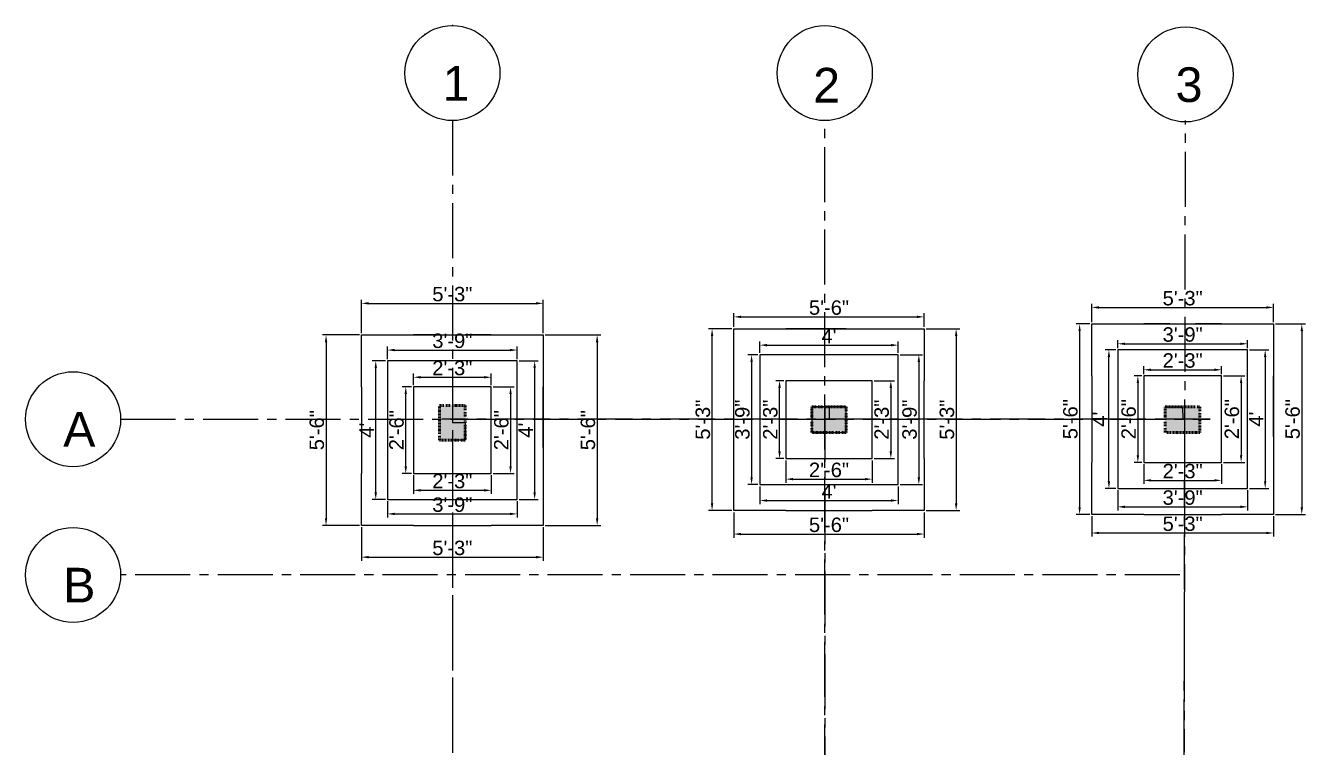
# Model space of a CAD drawing. Header units: inches. Extents: x 140261 to 278399, y 61833 to 125561.
# Drawn here: x 142126.8 to 142570.2, y 62831 to 63081.1 of the extents above; entities that cross this region are included whole.
import ezdxf

# ---------------------------------------------------------------- set-up
doc = ezdxf.new("R2010")
doc.units = ezdxf.units.IN
for name, pattern in [('Aec_Rating_Smoke', [9, 4.5, 2, -2.5]), ('CENTER2', [28.575, 19.05, -3.175, 3.175, -3.175]), ('DASHDOT', [1, 0.5, -0.25, 0, -0.25])]:
    doc.linetypes.add(name, pattern=pattern)
doc.layers.add('centre line', color=30, linetype='Continuous')
doc.layers.add('section annotaion', color=210, linetype='Aec_Rating_Smoke')
doc.layers.add('column', color=1, linetype='Aec_Rating_Smoke', lineweight=50)
doc.styles.get("Standard").update_dxf_attribs({"font": 'arial.ttf'})
doc.dimstyles.new('ISO-25', dxfattribs={"dimtxt": 5, "dimasz": 2.5, "dimexe": 1.25, "dimexo": 0.625, "dimtad": 1, "dimdec": 1, "dimlunit": 4, "dimtxsty": 'Standard', "dimcen": 2.5, "dimadec": 0, "dimazin": 0, "dimtfac": 1, "dimtdec": 1, "dimtmove": 0, "dimatfit": 3, "dimfxl": 1, "dimarcsym": 0})

# ---------------------------------------------------------------- blocks, each defined once
blk = doc.blocks.new('*U60')
at = {"color": 0, "linetype": 'CENTER2', "transparency": 16777216}
blk.add_line((133, 0), (-133, 0), dxfattribs=at)
blk = doc.blocks.new('*U61')
at = {"color": 0, "linetype": 'CENTER2', "transparency": 16777216}
blk.add_line((0, 139.81), (0, -345.87), dxfattribs=at)
blk = doc.blocks.new('*U58')
at = {"color": 0, "linetype": 'CENTER2', "transparency": 16777216}
blk.add_line((0, 159.31), (0, -334.47), dxfattribs=at)
blk = doc.blocks.new('*U59')
at = {"color": 0, "linetype": 'CENTER2', "transparency": 16777216}
blk.add_line((-0.34, -186.82), (0.4, 219.82), dxfattribs=at)
blk = doc.blocks.new('*D112')
at = {"color": 0, "lineweight": -2, "transparency": 16777216}
for p, q in [((142243.16, 62974.57), (142243.16, 62986.14)), ((142306.16, 62974.57), (142306.16, 62986.14)), ((142245.66, 62984.89), (142303.66, 62984.89))]:
    blk.add_line(p, q, dxfattribs=at)
at = {"color": 0, "transparency": 16777216}
for points in [[(142245.66, 62985.31), (142245.66, 62984.47), (142243.16, 62984.89)], [(142303.66, 62985.31), (142303.66, 62984.47), (142306.16, 62984.89)]]:
    blk.add_solid(points, dxfattribs=at)
at = {"layer": 'Defpoints', "color": 0, "transparency": 16777216}
for p in [(142306.16, 62984.89), (142243.16, 62973.94), (142306.16, 62973.94)]:
    blk.add_point(p, dxfattribs=at)
at = {"color": 0, "transparency": 16777216, "insert": (142274.66, 62988.07), "char_height": 5, "attachment_point": 5}
blk.add_mtext('5\'-3"', dxfattribs=at)
blk = doc.blocks.new('*D113')
at = {"color": 0, "lineweight": -2, "transparency": 16777216}
for p, q in [((142252.16, 62965.57), (142252.16, 62969.96)), ((142254.66, 62968.71), (142294.66, 62968.71)), ((142297.16, 62965.57), (142297.16, 62969.96))]:
    blk.add_line(p, q, dxfattribs=at)
at = {"color": 0, "transparency": 16777216}
for points in [[(142254.66, 62969.12), (142254.66, 62968.29), (142252.16, 62968.71)], [(142294.66, 62969.12), (142294.66, 62968.29), (142297.16, 62968.71)]]:
    blk.add_solid(points, dxfattribs=at)
at = {"layer": 'Defpoints', "color": 0, "transparency": 16777216}
for p in [(142297.16, 62968.71), (142252.16, 62964.94), (142297.16, 62964.94)]:
    blk.add_point(p, dxfattribs=at)
at = {"color": 0, "transparency": 16777216, "insert": (142274.66, 62971.89), "char_height": 5, "attachment_point": 5}
blk.add_mtext('3\'-9"', dxfattribs=at)
blk = doc.blocks.new('*D114')
at = {"color": 0, "lineweight": -2, "transparency": 16777216}
for p, q in [((142242.53, 62973.94), (142229.65, 62973.94)), ((142230.9, 62971.44), (142230.9, 62910.44)), ((142242.53, 62907.94), (142229.65, 62907.94))]:
    blk.add_line(p, q, dxfattribs=at)
at = {"color": 0, "transparency": 16777216}
for points in [[(142230.49, 62971.44), (142231.32, 62971.44), (142230.9, 62973.94)], [(142230.49, 62910.44), (142231.32, 62910.44), (142230.9, 62907.94)]]:
    blk.add_solid(points, dxfattribs=at)
at = {"layer": 'Defpoints', "color": 0, "transparency": 16777216}
for p in [(142243.16, 62973.94), (142230.9, 62907.94), (142243.16, 62907.94)]:
    blk.add_point(p, dxfattribs=at)
at = {"color": 0, "transparency": 16777216, "insert": (142227.72, 62940.94), "char_height": 5, "attachment_point": 5, "rotation": 90}
blk.add_mtext('5\'-6"', dxfattribs=at)
blk = doc.blocks.new('*D108')
at = {"color": 0, "lineweight": -2, "transparency": 16777216}
for p, q in [((142251.53, 62964.94), (142246.87, 62964.94)), ((142248.12, 62919.44), (142248.12, 62962.44)), ((142251.53, 62916.94), (142246.87, 62916.94))]:
    blk.add_line(p, q, dxfattribs=at)
at = {"color": 0, "transparency": 16777216}
for points in [[(142247.7, 62962.44), (142248.54, 62962.44), (142248.12, 62964.94)], [(142247.7, 62919.44), (142248.54, 62919.44), (142248.12, 62916.94)]]:
    blk.add_solid(points, dxfattribs=at)
at = {"layer": 'Defpoints', "color": 0, "transparency": 16777216}
for p in [(142248.12, 62964.94), (142252.16, 62964.94), (142252.16, 62916.94)]:
    blk.add_point(p, dxfattribs=at)
at = {"color": 0, "transparency": 16777216, "insert": (142244.99, 62940.94), "char_height": 5, "attachment_point": 5, "rotation": 90}
blk.add_mtext("4'", dxfattribs=at)
blk = doc.blocks.new('*D109')
at = {"color": 0, "lineweight": -2, "transparency": 16777216}
for p, q in [((142243.16, 62907.32), (142243.16, 62895.69)), ((142306.16, 62907.32), (142306.16, 62895.69)), ((142245.66, 62896.94), (142303.66, 62896.94))]:
    blk.add_line(p, q, dxfattribs=at)
at = {"color": 0, "transparency": 16777216}
for points in [[(142245.66, 62897.36), (142245.66, 62896.53), (142243.16, 62896.94)], [(142303.66, 62897.36), (142303.66, 62896.53), (142306.16, 62896.94)]]:
    blk.add_solid(points, dxfattribs=at)
at = {"layer": 'Defpoints', "color": 0, "transparency": 16777216}
for p in [(142243.16, 62907.94), (142306.16, 62907.94), (142306.16, 62896.94)]:
    blk.add_point(p, dxfattribs=at)
at = {"color": 0, "transparency": 16777216, "insert": (142274.66, 62900.12), "char_height": 5, "attachment_point": 5}
blk.add_mtext('5\'-3"', dxfattribs=at)
blk = doc.blocks.new('*D110')
at = {"color": 0, "lineweight": -2, "transparency": 16777216}
for p, q in [((142252.16, 62916.32), (142252.16, 62910.68)), ((142297.16, 62916.32), (142297.16, 62910.68)), ((142254.66, 62911.93), (142294.66, 62911.93))]:
    blk.add_line(p, q, dxfattribs=at)
at = {"color": 0, "transparency": 16777216}
for points in [[(142254.66, 62912.35), (142254.66, 62911.52), (142252.16, 62911.93)], [(142294.66, 62912.35), (142294.66, 62911.52), (142297.16, 62911.93)]]:
    blk.add_solid(points, dxfattribs=at)
at = {"layer": 'Defpoints', "color": 0, "transparency": 16777216}
for p in [(142252.16, 62916.94), (142297.16, 62916.94), (142297.16, 62911.93)]:
    blk.add_point(p, dxfattribs=at)
at = {"color": 0, "transparency": 16777216, "insert": (142274.66, 62915.11), "char_height": 5, "attachment_point": 5}
blk.add_mtext('3\'-9"', dxfattribs=at)
blk = doc.blocks.new('*D111')
at = {"color": 0, "lineweight": -2, "transparency": 16777216}
for p, q in [((142288.78, 62955.94), (142296.08, 62955.94)), ((142294.83, 62953.44), (142294.83, 62928.44)), ((142288.78, 62925.94), (142296.08, 62925.94))]:
    blk.add_line(p, q, dxfattribs=at)
at = {"color": 0, "transparency": 16777216}
for points in [[(142294.41, 62953.44), (142295.24, 62953.44), (142294.83, 62955.94)], [(142294.41, 62928.44), (142295.24, 62928.44), (142294.83, 62925.94)]]:
    blk.add_solid(points, dxfattribs=at)
at = {"layer": 'Defpoints', "color": 0, "transparency": 16777216}
for p in [(142288.16, 62955.94), (142288.16, 62925.94), (142294.83, 62925.94)]:
    blk.add_point(p, dxfattribs=at)
at = {"color": 0, "transparency": 16777216, "insert": (142291.65, 62940.94), "char_height": 5, "attachment_point": 5, "rotation": 90}
blk.add_mtext('2\'-6"', dxfattribs=at)
blk = doc.blocks.new('*D115')
at = {"color": 0, "lineweight": -2, "transparency": 16777216}
for p, q in [((142261.16, 62925.32), (142261.16, 62918.86)), ((142288.16, 62925.32), (142288.16, 62918.86)), ((142263.66, 62920.11), (142285.66, 62920.11))]:
    blk.add_line(p, q, dxfattribs=at)
at = {"color": 0, "transparency": 16777216}
for points in [[(142263.66, 62920.53), (142263.66, 62919.69), (142261.16, 62920.11)], [(142285.66, 62920.53), (142285.66, 62919.69), (142288.16, 62920.11)]]:
    blk.add_solid(points, dxfattribs=at)
at = {"layer": 'Defpoints', "color": 0, "transparency": 16777216}
for p in [(142261.16, 62925.94), (142288.16, 62925.94), (142288.16, 62920.11)]:
    blk.add_point(p, dxfattribs=at)
at = {"color": 0, "transparency": 16777216, "insert": (142274.66, 62923.29), "char_height": 5, "attachment_point": 5}
blk.add_mtext('2\'-3"', dxfattribs=at)
blk = doc.blocks.new('*D116')
at = {"color": 0, "lineweight": -2, "transparency": 16777216}
for p, q in [((142260.53, 62955.94), (142257.27, 62955.94)), ((142258.52, 62928.44), (142258.52, 62953.44)), ((142260.53, 62925.94), (142257.27, 62925.94))]:
    blk.add_line(p, q, dxfattribs=at)
at = {"color": 0, "transparency": 16777216}
for points in [[(142258.1, 62953.44), (142258.93, 62953.44), (142258.52, 62955.94)], [(142258.1, 62928.44), (142258.93, 62928.44), (142258.52, 62925.94)]]:
    blk.add_solid(points, dxfattribs=at)
at = {"layer": 'Defpoints', "color": 0, "transparency": 16777216}
for p in [(142258.52, 62955.94), (142261.16, 62955.94), (142261.16, 62925.94)]:
    blk.add_point(p, dxfattribs=at)
at = {"color": 0, "transparency": 16777216, "insert": (142255.34, 62940.94), "char_height": 5, "attachment_point": 5, "rotation": 90}
blk.add_mtext('2\'-6"', dxfattribs=at)
blk = doc.blocks.new('*D117')
at = {"color": 0, "lineweight": -2, "transparency": 16777216}
for p, q in [((142261.16, 62956.57), (142261.16, 62960.53)), ((142263.66, 62959.28), (142285.66, 62959.28)), ((142288.16, 62956.57), (142288.16, 62960.53))]:
    blk.add_line(p, q, dxfattribs=at)
at = {"color": 0, "transparency": 16777216}
for points in [[(142263.66, 62959.7), (142263.66, 62958.87), (142261.16, 62959.28)], [(142285.66, 62959.7), (142285.66, 62958.87), (142288.16, 62959.28)]]:
    blk.add_solid(points, dxfattribs=at)
at = {"layer": 'Defpoints', "color": 0, "transparency": 16777216}
for p in [(142288.16, 62959.28), (142261.16, 62955.94), (142288.16, 62955.94)]:
    blk.add_point(p, dxfattribs=at)
at = {"color": 0, "transparency": 16777216, "insert": (142274.66, 62962.46), "char_height": 5, "attachment_point": 5}
blk.add_mtext('2\'-3"', dxfattribs=at)
blk = doc.blocks.new('*D118')
at = {"color": 0, "lineweight": -2, "transparency": 16777216}
for p, q in [((142297.78, 62964.94), (142304.43, 62964.94)), ((142303.18, 62962.44), (142303.18, 62919.44)), ((142297.78, 62916.94), (142304.43, 62916.94))]:
    blk.add_line(p, q, dxfattribs=at)
at = {"color": 0, "transparency": 16777216}
for points in [[(142302.76, 62962.44), (142303.6, 62962.44), (142303.18, 62964.94)], [(142302.76, 62919.44), (142303.6, 62919.44), (142303.18, 62916.94)]]:
    blk.add_solid(points, dxfattribs=at)
at = {"layer": 'Defpoints', "color": 0, "transparency": 16777216}
for p in [(142297.16, 62964.94), (142297.16, 62916.94), (142303.18, 62916.94)]:
    blk.add_point(p, dxfattribs=at)
at = {"color": 0, "transparency": 16777216, "insert": (142300.05, 62940.94), "char_height": 5, "attachment_point": 5, "rotation": 90}
blk.add_mtext("4'", dxfattribs=at)
blk = doc.blocks.new('*D119')
at = {"color": 0, "lineweight": -2, "transparency": 16777216}
for p, q in [((142306.78, 62973.94), (142326.08, 62973.94)), ((142324.83, 62971.44), (142324.83, 62910.44)), ((142306.78, 62907.94), (142326.08, 62907.94))]:
    blk.add_line(p, q, dxfattribs=at)
at = {"color": 0, "transparency": 16777216}
for points in [[(142324.41, 62971.44), (142325.24, 62971.44), (142324.83, 62973.94)], [(142324.41, 62910.44), (142325.24, 62910.44), (142324.83, 62907.94)]]:
    blk.add_solid(points, dxfattribs=at)
at = {"layer": 'Defpoints', "color": 0, "transparency": 16777216}
for p in [(142306.16, 62973.94), (142306.16, 62907.94), (142324.83, 62907.94)]:
    blk.add_point(p, dxfattribs=at)
at = {"color": 0, "transparency": 16777216, "insert": (142321.65, 62940.94), "char_height": 5, "attachment_point": 5, "rotation": 90}
blk.add_mtext('5\'-6"', dxfattribs=at)
blk = doc.blocks.new('*D120')
at = {"color": 0, "lineweight": -2, "transparency": 16777216}
for p, q in [((142372.16, 62976.71), (142372.16, 62981.46)), ((142438.16, 62976.71), (142438.16, 62981.46)), ((142374.66, 62980.21), (142435.66, 62980.21))]:
    blk.add_line(p, q, dxfattribs=at)
at = {"color": 0, "transparency": 16777216}
for points in [[(142374.66, 62980.63), (142374.66, 62979.79), (142372.16, 62980.21)], [(142435.66, 62980.63), (142435.66, 62979.79), (142438.16, 62980.21)]]:
    blk.add_solid(points, dxfattribs=at)
at = {"layer": 'Defpoints', "color": 0, "transparency": 16777216}
for p in [(142438.16, 62980.21), (142372.16, 62976.09), (142438.16, 62976.09)]:
    blk.add_point(p, dxfattribs=at)
at = {"color": 0, "transparency": 16777216, "insert": (142405.16, 62983.39), "char_height": 5, "attachment_point": 5}
blk.add_mtext('5\'-6"', dxfattribs=at)
blk = doc.blocks.new('*D121')
at = {"color": 0, "lineweight": -2, "transparency": 16777216}
for p, q in [((142381.16, 62967.71), (142381.16, 62971.66)), ((142383.66, 62970.41), (142426.66, 62970.41)), ((142429.16, 62967.71), (142429.16, 62971.66))]:
    blk.add_line(p, q, dxfattribs=at)
at = {"color": 0, "transparency": 16777216}
for points in [[(142383.66, 62970.82), (142383.66, 62969.99), (142381.16, 62970.41)], [(142426.66, 62970.82), (142426.66, 62969.99), (142429.16, 62970.41)]]:
    blk.add_solid(points, dxfattribs=at)
at = {"layer": 'Defpoints', "color": 0, "transparency": 16777216}
for p in [(142429.16, 62970.41), (142381.16, 62967.09), (142429.16, 62967.09)]:
    blk.add_point(p, dxfattribs=at)
at = {"color": 0, "transparency": 16777216, "insert": (142405.16, 62973.53), "char_height": 5, "attachment_point": 5}
blk.add_mtext("4'", dxfattribs=at)
blk = doc.blocks.new('*D122')
at = {"color": 0, "lineweight": -2, "transparency": 16777216}
for p, q in [((142371.53, 62976.09), (142363.4, 62976.09)), ((142364.65, 62915.59), (142364.65, 62973.59)), ((142371.53, 62913.09), (142363.4, 62913.09))]:
    blk.add_line(p, q, dxfattribs=at)
at = {"color": 0, "transparency": 16777216}
for points in [[(142364.23, 62973.59), (142365.07, 62973.59), (142364.65, 62976.09)], [(142364.23, 62915.59), (142365.07, 62915.59), (142364.65, 62913.09)]]:
    blk.add_solid(points, dxfattribs=at)
at = {"layer": 'Defpoints', "color": 0, "transparency": 16777216}
for p in [(142364.65, 62976.09), (142372.16, 62976.09), (142372.16, 62913.09)]:
    blk.add_point(p, dxfattribs=at)
at = {"color": 0, "transparency": 16777216, "insert": (142361.47, 62944.59), "char_height": 5, "attachment_point": 5, "rotation": 90}
blk.add_mtext('5\'-3"', dxfattribs=at)
blk = doc.blocks.new('*D123')
at = {"color": 0, "lineweight": -2, "transparency": 16777216}
for p, q in [((142380.53, 62967.09), (142377.09, 62967.09)), ((142378.34, 62964.59), (142378.34, 62924.59)), ((142380.53, 62922.09), (142377.09, 62922.09))]:
    blk.add_line(p, q, dxfattribs=at)
at = {"color": 0, "transparency": 16777216}
for points in [[(142377.92, 62964.59), (142378.75, 62964.59), (142378.34, 62967.09)], [(142377.92, 62924.59), (142378.75, 62924.59), (142378.34, 62922.09)]]:
    blk.add_solid(points, dxfattribs=at)
at = {"layer": 'Defpoints', "color": 0, "transparency": 16777216}
for p in [(142381.16, 62967.09), (142378.34, 62922.09), (142381.16, 62922.09)]:
    blk.add_point(p, dxfattribs=at)
at = {"color": 0, "transparency": 16777216, "insert": (142375.16, 62944.59), "char_height": 5, "attachment_point": 5, "rotation": 90}
blk.add_mtext('3\'-9"', dxfattribs=at)
blk = doc.blocks.new('*D124')
at = {"color": 0, "lineweight": -2, "transparency": 16777216}
for p, q in [((142372.16, 62912.46), (142372.16, 62903.7)), ((142438.16, 62912.46), (142438.16, 62903.7)), ((142374.66, 62904.95), (142435.66, 62904.95))]:
    blk.add_line(p, q, dxfattribs=at)
at = {"color": 0, "transparency": 16777216}
for points in [[(142374.66, 62905.37), (142374.66, 62904.53), (142372.16, 62904.95)], [(142435.66, 62905.37), (142435.66, 62904.53), (142438.16, 62904.95)]]:
    blk.add_solid(points, dxfattribs=at)
at = {"layer": 'Defpoints', "color": 0, "transparency": 16777216}
for p in [(142372.16, 62913.09), (142438.16, 62913.09), (142438.16, 62904.95)]:
    blk.add_point(p, dxfattribs=at)
at = {"color": 0, "transparency": 16777216, "insert": (142405.16, 62908.13), "char_height": 5, "attachment_point": 5}
blk.add_mtext('5\'-6"', dxfattribs=at)
blk = doc.blocks.new('*D135')
at = {"color": 0, "lineweight": -2, "transparency": 16777216}
for p, q in [((142381.16, 62921.46), (142381.16, 62915.32)), ((142429.16, 62921.46), (142429.16, 62915.32)), ((142383.66, 62916.57), (142426.66, 62916.57))]:
    blk.add_line(p, q, dxfattribs=at)
at = {"color": 0, "transparency": 16777216}
for points in [[(142383.66, 62916.99), (142383.66, 62916.16), (142381.16, 62916.57)], [(142426.66, 62916.99), (142426.66, 62916.16), (142429.16, 62916.57)]]:
    blk.add_solid(points, dxfattribs=at)
at = {"layer": 'Defpoints', "color": 0, "transparency": 16777216}
for p in [(142381.16, 62922.09), (142429.16, 62922.09), (142429.16, 62916.57)]:
    blk.add_point(p, dxfattribs=at)
at = {"color": 0, "transparency": 16777216, "insert": (142405.16, 62919.7), "char_height": 5, "attachment_point": 5}
blk.add_mtext("4'", dxfattribs=at)
blk = doc.blocks.new('*D136')
at = {"color": 0, "lineweight": -2, "transparency": 16777216}
for p, q in [((142390.16, 62930.46), (142390.16, 62922.73)), ((142420.16, 62930.46), (142420.16, 62922.73)), ((142392.66, 62923.98), (142417.66, 62923.98))]:
    blk.add_line(p, q, dxfattribs=at)
at = {"color": 0, "transparency": 16777216}
for points in [[(142392.66, 62924.4), (142392.66, 62923.57), (142390.16, 62923.98)], [(142417.66, 62924.4), (142417.66, 62923.57), (142420.16, 62923.98)]]:
    blk.add_solid(points, dxfattribs=at)
at = {"layer": 'Defpoints', "color": 0, "transparency": 16777216}
for p in [(142390.16, 62931.09), (142420.16, 62931.09), (142420.16, 62923.98)]:
    blk.add_point(p, dxfattribs=at)
at = {"color": 0, "transparency": 16777216, "insert": (142405.16, 62927.16), "char_height": 5, "attachment_point": 5}
blk.add_mtext('2\'-6"', dxfattribs=at)
blk = doc.blocks.new('*D137')
at = {"color": 0, "lineweight": -2, "transparency": 16777216}
for p, q in [((142420.78, 62958.09), (142427.84, 62958.09)), ((142426.59, 62955.59), (142426.59, 62933.59)), ((142420.78, 62931.09), (142427.84, 62931.09))]:
    blk.add_line(p, q, dxfattribs=at)
at = {"color": 0, "transparency": 16777216}
for points in [[(142426.17, 62955.59), (142427, 62955.59), (142426.59, 62958.09)], [(142426.17, 62933.59), (142427, 62933.59), (142426.59, 62931.09)]]:
    blk.add_solid(points, dxfattribs=at)
at = {"layer": 'Defpoints', "color": 0, "transparency": 16777216}
for p in [(142420.16, 62958.09), (142420.16, 62931.09), (142426.59, 62931.09)]:
    blk.add_point(p, dxfattribs=at)
at = {"color": 0, "transparency": 16777216, "insert": (142423.41, 62944.59), "char_height": 5, "attachment_point": 5, "rotation": 90}
blk.add_mtext('2\'-3"', dxfattribs=at)
blk = doc.blocks.new('*D138')
at = {"color": 0, "lineweight": -2, "transparency": 16777216}
for p, q in [((142389.53, 62958.09), (142386.78, 62958.09)), ((142388.03, 62933.59), (142388.03, 62955.59)), ((142389.53, 62931.09), (142386.78, 62931.09))]:
    blk.add_line(p, q, dxfattribs=at)
at = {"color": 0, "transparency": 16777216}
for points in [[(142387.61, 62955.59), (142388.45, 62955.59), (142388.03, 62958.09)], [(142387.61, 62933.59), (142388.45, 62933.59), (142388.03, 62931.09)]]:
    blk.add_solid(points, dxfattribs=at)
at = {"layer": 'Defpoints', "color": 0, "transparency": 16777216}
for p in [(142388.03, 62958.09), (142390.16, 62958.09), (142390.16, 62931.09)]:
    blk.add_point(p, dxfattribs=at)
at = {"color": 0, "transparency": 16777216, "insert": (142384.85, 62944.59), "char_height": 5, "attachment_point": 5, "rotation": 90}
blk.add_mtext('2\'-3"', dxfattribs=at)
blk = doc.blocks.new('*D139')
at = {"color": 0, "lineweight": -2, "transparency": 16777216}
for p, q in [((142429.78, 62967.09), (142437.53, 62967.09)), ((142436.28, 62964.59), (142436.28, 62924.59)), ((142429.78, 62922.09), (142437.53, 62922.09))]:
    blk.add_line(p, q, dxfattribs=at)
at = {"color": 0, "transparency": 16777216}
for points in [[(142435.87, 62964.59), (142436.7, 62964.59), (142436.28, 62967.09)], [(142435.87, 62924.59), (142436.7, 62924.59), (142436.28, 62922.09)]]:
    blk.add_solid(points, dxfattribs=at)
at = {"layer": 'Defpoints', "color": 0, "transparency": 16777216}
for p in [(142429.16, 62967.09), (142429.16, 62922.09), (142436.28, 62922.09)]:
    blk.add_point(p, dxfattribs=at)
at = {"color": 0, "transparency": 16777216, "insert": (142433.1, 62944.59), "char_height": 5, "attachment_point": 5, "rotation": 90}
blk.add_mtext('3\'-9"', dxfattribs=at)
blk = doc.blocks.new('*D130')
at = {"color": 0, "lineweight": -2, "transparency": 16777216}
for p, q in [((142438.78, 62976.09), (142450.46, 62976.09)), ((142449.21, 62973.59), (142449.21, 62915.59)), ((142438.78, 62913.09), (142450.46, 62913.09))]:
    blk.add_line(p, q, dxfattribs=at)
at = {"color": 0, "transparency": 16777216}
for points in [[(142448.79, 62973.59), (142449.63, 62973.59), (142449.21, 62976.09)], [(142448.79, 62915.59), (142449.63, 62915.59), (142449.21, 62913.09)]]:
    blk.add_solid(points, dxfattribs=at)
at = {"layer": 'Defpoints', "color": 0, "transparency": 16777216}
for p in [(142438.16, 62976.09), (142438.16, 62913.09), (142449.21, 62913.09)]:
    blk.add_point(p, dxfattribs=at)
at = {"color": 0, "transparency": 16777216, "insert": (142446.03, 62944.59), "char_height": 5, "attachment_point": 5, "rotation": 90}
blk.add_mtext('5\'-3"', dxfattribs=at)
blk = doc.blocks.new('*D88')
at = {"color": 0, "lineweight": -2, "transparency": 16777216}
for p, q in [((142496.19, 62978.39), (142496.19, 62984.72)), ((142498.69, 62983.47), (142556.69, 62983.47)), ((142559.19, 62978.39), (142559.19, 62984.72))]:
    blk.add_line(p, q, dxfattribs=at)
at = {"color": 0, "transparency": 16777216}
for points in [[(142498.69, 62983.89), (142498.69, 62983.06), (142496.19, 62983.47)], [(142556.69, 62983.89), (142556.69, 62983.06), (142559.19, 62983.47)]]:
    blk.add_solid(points, dxfattribs=at)
at = {"layer": 'Defpoints', "color": 0, "transparency": 16777216}
for p in [(142559.19, 62983.47), (142496.19, 62977.76), (142559.19, 62977.76)]:
    blk.add_point(p, dxfattribs=at)
at = {"color": 0, "transparency": 16777216, "insert": (142527.69, 62986.65), "char_height": 5, "attachment_point": 5}
blk.add_mtext('5\'-3"', dxfattribs=at)
blk = doc.blocks.new('*D89')
at = {"color": 0, "lineweight": -2, "transparency": 16777216}
for p, q in [((142505.19, 62969.39), (142505.19, 62972.13)), ((142550.19, 62969.39), (142550.19, 62972.13)), ((142507.69, 62970.88), (142547.69, 62970.88))]:
    blk.add_line(p, q, dxfattribs=at)
at = {"color": 0, "transparency": 16777216}
for points in [[(142507.69, 62971.29), (142507.69, 62970.46), (142505.19, 62970.88)], [(142547.69, 62971.29), (142547.69, 62970.46), (142550.19, 62970.88)]]:
    blk.add_solid(points, dxfattribs=at)
at = {"layer": 'Defpoints', "color": 0, "transparency": 16777216}
for p in [(142505.19, 62968.76), (142550.19, 62970.88), (142550.19, 62968.76)]:
    blk.add_point(p, dxfattribs=at)
at = {"color": 0, "transparency": 16777216, "insert": (142527.69, 62974.06), "char_height": 5, "attachment_point": 5}
blk.add_mtext('3\'-9"', dxfattribs=at)
blk = doc.blocks.new('*D203')
at = {"color": 0, "lineweight": -2, "transparency": 16777216}
for p, q in [((142514.19, 62960.39), (142514.19, 62963.13)), ((142516.69, 62961.88), (142538.69, 62961.88)), ((142541.19, 62960.39), (142541.19, 62963.13))]:
    blk.add_line(p, q, dxfattribs=at)
at = {"color": 0, "transparency": 16777216}
for points in [[(142516.69, 62962.29), (142516.69, 62961.46), (142514.19, 62961.88)], [(142538.69, 62962.29), (142538.69, 62961.46), (142541.19, 62961.88)]]:
    blk.add_solid(points, dxfattribs=at)
at = {"layer": 'Defpoints', "color": 0, "transparency": 16777216}
for p in [(142514.19, 62959.76), (142541.19, 62961.88), (142541.19, 62959.76)]:
    blk.add_point(p, dxfattribs=at)
at = {"color": 0, "transparency": 16777216, "insert": (142527.69, 62965.06), "char_height": 5, "attachment_point": 5}
blk.add_mtext('2\'-3"', dxfattribs=at)
blk = doc.blocks.new('*D204')
at = {"color": 0, "lineweight": -2, "transparency": 16777216}
for p, q in [((142495.56, 62977.76), (142490.74, 62977.76)), ((142491.99, 62975.26), (142491.99, 62914.26)), ((142495.56, 62911.76), (142490.74, 62911.76))]:
    blk.add_line(p, q, dxfattribs=at)
at = {"color": 0, "transparency": 16777216}
for points in [[(142491.57, 62975.26), (142492.4, 62975.26), (142491.99, 62977.76)], [(142491.57, 62914.26), (142492.4, 62914.26), (142491.99, 62911.76)]]:
    blk.add_solid(points, dxfattribs=at)
at = {"layer": 'Defpoints', "color": 0, "transparency": 16777216}
for p in [(142496.19, 62977.76), (142491.99, 62911.76), (142496.19, 62911.76)]:
    blk.add_point(p, dxfattribs=at)
at = {"color": 0, "transparency": 16777216, "insert": (142488.81, 62944.76), "char_height": 5, "attachment_point": 5, "rotation": 90}
blk.add_mtext('5\'-6"', dxfattribs=at)
blk = doc.blocks.new('*D205')
at = {"color": 0, "lineweight": -2, "transparency": 16777216}
for p, q in [((142504.56, 62968.76), (142500.89, 62968.76)), ((142502.14, 62923.26), (142502.14, 62966.26)), ((142504.56, 62920.76), (142500.89, 62920.76))]:
    blk.add_line(p, q, dxfattribs=at)
at = {"color": 0, "transparency": 16777216}
for points in [[(142501.72, 62966.26), (142502.56, 62966.26), (142502.14, 62968.76)], [(142501.72, 62923.26), (142502.56, 62923.26), (142502.14, 62920.76)]]:
    blk.add_solid(points, dxfattribs=at)
at = {"layer": 'Defpoints', "color": 0, "transparency": 16777216}
for p in [(142502.14, 62968.76), (142505.19, 62968.76), (142505.19, 62920.76)]:
    blk.add_point(p, dxfattribs=at)
at = {"color": 0, "transparency": 16777216, "insert": (142499.01, 62944.76), "char_height": 5, "attachment_point": 5, "rotation": 90}
blk.add_mtext("4'", dxfattribs=at)
blk = doc.blocks.new('*D206')
at = {"color": 0, "lineweight": -2, "transparency": 16777216}
for p, q in [((142496.19, 62911.14), (142496.19, 62904.07)), ((142559.19, 62911.14), (142559.19, 62904.07)), ((142498.69, 62905.32), (142556.69, 62905.32))]:
    blk.add_line(p, q, dxfattribs=at)
at = {"color": 0, "transparency": 16777216}
for points in [[(142498.69, 62905.74), (142498.69, 62904.91), (142496.19, 62905.32)], [(142556.69, 62905.74), (142556.69, 62904.91), (142559.19, 62905.32)]]:
    blk.add_solid(points, dxfattribs=at)
at = {"layer": 'Defpoints', "color": 0, "transparency": 16777216}
for p in [(142496.19, 62911.76), (142559.19, 62911.76), (142559.19, 62905.32)]:
    blk.add_point(p, dxfattribs=at)
at = {"color": 0, "transparency": 16777216, "insert": (142527.69, 62908.5), "char_height": 5, "attachment_point": 5}
blk.add_mtext('5\'-3"', dxfattribs=at)
blk = doc.blocks.new('*D207')
at = {"color": 0, "lineweight": -2, "transparency": 16777216}
for p, q in [((142505.19, 62920.14), (142505.19, 62913.13)), ((142550.19, 62920.14), (142550.19, 62913.13)), ((142507.69, 62914.38), (142547.69, 62914.38))]:
    blk.add_line(p, q, dxfattribs=at)
at = {"color": 0, "transparency": 16777216}
for points in [[(142507.69, 62914.8), (142507.69, 62913.96), (142505.19, 62914.38)], [(142547.69, 62914.8), (142547.69, 62913.96), (142550.19, 62914.38)]]:
    blk.add_solid(points, dxfattribs=at)
at = {"layer": 'Defpoints', "color": 0, "transparency": 16777216}
for p in [(142505.19, 62920.76), (142550.19, 62920.76), (142550.19, 62914.38)]:
    blk.add_point(p, dxfattribs=at)
at = {"color": 0, "transparency": 16777216, "insert": (142527.69, 62917.56), "char_height": 5, "attachment_point": 5}
blk.add_mtext('3\'-9"', dxfattribs=at)
blk = doc.blocks.new('*D199')
at = {"color": 0, "lineweight": -2, "transparency": 16777216}
for p, q in [((142514.19, 62929.14), (142514.19, 62922.31)), ((142541.19, 62929.14), (142541.19, 62922.31)), ((142516.69, 62923.56), (142538.69, 62923.56))]:
    blk.add_line(p, q, dxfattribs=at)
at = {"color": 0, "transparency": 16777216}
for points in [[(142516.69, 62923.97), (142516.69, 62923.14), (142514.19, 62923.56)], [(142538.69, 62923.97), (142538.69, 62923.14), (142541.19, 62923.56)]]:
    blk.add_solid(points, dxfattribs=at)
at = {"layer": 'Defpoints', "color": 0, "transparency": 16777216}
for p in [(142514.19, 62929.76), (142541.19, 62929.76), (142541.19, 62923.56)]:
    blk.add_point(p, dxfattribs=at)
at = {"color": 0, "transparency": 16777216, "insert": (142527.69, 62926.74), "char_height": 5, "attachment_point": 5}
blk.add_mtext('2\'-3"', dxfattribs=at)
blk = doc.blocks.new('*D200')
at = {"color": 0, "lineweight": -2, "transparency": 16777216}
for p, q in [((142513.56, 62959.76), (142510.92, 62959.76)), ((142512.17, 62957.26), (142512.17, 62932.26)), ((142513.56, 62929.76), (142510.92, 62929.76))]:
    blk.add_line(p, q, dxfattribs=at)
at = {"color": 0, "transparency": 16777216}
for points in [[(142511.75, 62957.26), (142512.59, 62957.26), (142512.17, 62959.76)], [(142511.75, 62932.26), (142512.59, 62932.26), (142512.17, 62929.76)]]:
    blk.add_solid(points, dxfattribs=at)
at = {"layer": 'Defpoints', "color": 0, "transparency": 16777216}
for p in [(142514.19, 62959.76), (142512.17, 62929.76), (142514.19, 62929.76)]:
    blk.add_point(p, dxfattribs=at)
at = {"color": 0, "transparency": 16777216, "insert": (142508.99, 62944.76), "char_height": 5, "attachment_point": 5, "rotation": 90}
blk.add_mtext('2\'-6"', dxfattribs=at)
blk = doc.blocks.new('*D85')
at = {"color": 0, "lineweight": -2, "transparency": 16777216}
for p, q in [((142541.81, 62959.76), (142549.19, 62959.76)), ((142547.94, 62957.26), (142547.94, 62932.26)), ((142541.81, 62929.76), (142549.19, 62929.76))]:
    blk.add_line(p, q, dxfattribs=at)
at = {"color": 0, "transparency": 16777216}
for points in [[(142547.52, 62957.26), (142548.35, 62957.26), (142547.94, 62959.76)], [(142547.52, 62932.26), (142548.35, 62932.26), (142547.94, 62929.76)]]:
    blk.add_solid(points, dxfattribs=at)
at = {"layer": 'Defpoints', "color": 0, "transparency": 16777216}
for p in [(142541.19, 62959.76), (142541.19, 62929.76), (142547.94, 62929.76)]:
    blk.add_point(p, dxfattribs=at)
at = {"color": 0, "transparency": 16777216, "insert": (142544.76, 62944.76), "char_height": 5, "attachment_point": 5, "rotation": 90}
blk.add_mtext('2\'-6"', dxfattribs=at)
blk = doc.blocks.new('*D86')
at = {"color": 0, "lineweight": -2, "transparency": 16777216}
for p, q in [((142550.81, 62968.76), (142557.53, 62968.76)), ((142556.28, 62966.26), (142556.28, 62923.26)), ((142550.81, 62920.76), (142557.53, 62920.76))]:
    blk.add_line(p, q, dxfattribs=at)
at = {"color": 0, "transparency": 16777216}
for points in [[(142555.86, 62966.26), (142556.69, 62966.26), (142556.28, 62968.76)], [(142555.86, 62923.26), (142556.69, 62923.26), (142556.28, 62920.76)]]:
    blk.add_solid(points, dxfattribs=at)
at = {"layer": 'Defpoints', "color": 0, "transparency": 16777216}
for p in [(142550.19, 62968.76), (142550.19, 62920.76), (142556.28, 62920.76)]:
    blk.add_point(p, dxfattribs=at)
at = {"color": 0, "transparency": 16777216, "insert": (142553.15, 62944.76), "char_height": 5, "attachment_point": 5, "rotation": 90}
blk.add_mtext("4'", dxfattribs=at)
blk = doc.blocks.new('*D87')
at = {"color": 0, "lineweight": -2, "transparency": 16777216}
for p, q in [((142559.81, 62977.76), (142570.21, 62977.76)), ((142568.96, 62975.26), (142568.96, 62914.26)), ((142559.81, 62911.76), (142570.21, 62911.76))]:
    blk.add_line(p, q, dxfattribs=at)
at = {"color": 0, "transparency": 16777216}
for points in [[(142568.55, 62975.26), (142569.38, 62975.26), (142568.96, 62977.76)], [(142568.55, 62914.26), (142569.38, 62914.26), (142568.96, 62911.76)]]:
    blk.add_solid(points, dxfattribs=at)
at = {"layer": 'Defpoints', "color": 0, "transparency": 16777216}
for p in [(142559.19, 62977.76), (142559.19, 62911.76), (142568.96, 62911.76)]:
    blk.add_point(p, dxfattribs=at)
at = {"color": 0, "transparency": 16777216, "insert": (142565.79, 62944.76), "char_height": 5, "attachment_point": 5, "rotation": 90}
blk.add_mtext('5\'-6"', dxfattribs=at)
blk = doc.blocks.new('*U62')
at = {"layer": 'centre line', "color": 0, "linetype": 'CENTER2', "transparency": 16777216}
blk.add_line((-244.47, 0), (133, 0), dxfattribs=at)
blk = doc.blocks.new('*U63')
at = {"layer": 'centre line', "color": 0, "linetype": 'CENTER2', "transparency": 16777216}
blk.add_line((-0.69, -376.19), (0.41, 225.24), dxfattribs=at)
blk = doc.blocks.new('*U64')
at = {"layer": 'centre line', "color": 0, "linetype": 'CENTER2', "transparency": 16777216}
blk.add_line((61.02, 0), (-306, 0), dxfattribs=at)
blk = doc.blocks.new('*U65')
at = {"layer": 'centre line', "color": 0, "linetype": 'CENTER2', "transparency": 16777216}
blk.add_line((0, -441.24), (0, 158.53), dxfattribs=at)
blk = doc.blocks.new('*U66')
at = {"layer": 'centre line', "color": 0, "linetype": 'CENTER2', "transparency": 16777216}
blk.add_line((0, 247.11), (0, -354.77), dxfattribs=at)

msp = doc.modelspace()

# ---------------------------------------------------------------- hatches: boundary and pattern name
at = {"transparency": 33554687}
h = msp.add_hatch(color=1, dxfattribs=at)
h.dxf.hatch_style = 1
h.paths.add_polyline_path([(142411.16, 62949.09), (142399.16, 62949.09), (142399.16, 62940.09), (142411.16, 62940.09)])
h.paths.add_polyline_path([(142532.33, 62949.09), (142521.66, 62949.09), (142521.66, 62940.09), (142532.33, 62940.09)])
h.paths.add_polyline_path([(142533.66, 62949.09), (142532.33, 62949.09), (142532.33, 62940.09), (142533.66, 62940.09)])
h.paths.add_polyline_path([(142279.16, 62949.44), (142270.33, 62949.44), (142270.33, 62937.44), (142279.16, 62937.44)])

# ---------------------------------------------------------------- linework, layer by layer
for p, q in [((142496.19, 62959.76), (142496.19, 62977.76)), ((142496.19, 62977.76), (142514.19, 62977.76)), ((142523.19, 62977.76), (142514.19, 62977.76)), ((142514.19, 62977.76), (142559.19, 62977.76)), ((142541.19, 62977.76), (142532.19, 62977.76)), ((142559.19, 62977.76), (142559.19, 62959.76)), ((142243.16, 62955.94), (142243.16, 62973.94)), ((142243.16, 62973.94), (142261.16, 62973.94)), ((142270.16, 62973.94), (142261.16, 62973.94)), ((142261.16, 62973.94), (142306.16, 62973.94)), ((142288.16, 62973.94), (142279.16, 62973.94)), ((142306.16, 62973.94), (142306.16, 62955.94)), ((142372.16, 62931.09), (142372.16, 62976.09)), ((142372.16, 62976.09), (142390.16, 62976.09)), ((142399.16, 62976.09), (142390.16, 62976.09)), ((142390.16, 62976.09), (142438.16, 62976.09)), ((142411.16, 62976.09), (142399.16, 62976.09)), ((142438.16, 62976.09), (142438.16, 62958.09)), ((142550.19, 62968.76), (142505.19, 62968.76)), ((142505.19, 62968.76), (142505.19, 62959.76)), ((142523.19, 62968.76), (142514.19, 62968.76)), ((142541.19, 62968.76), (142532.19, 62968.76)), ((142550.19, 62920.76), (142550.19, 62968.76)), ((142297.16, 62964.94), (142252.16, 62964.94)), ((142252.16, 62964.94), (142252.16, 62955.94)), ((142270.16, 62964.94), (142261.16, 62964.94)), ((142288.16, 62964.94), (142279.16, 62964.94)), ((142297.16, 62916.94), (142297.16, 62964.94)), ((142429.16, 62967.09), (142381.16, 62967.09)), ((142381.16, 62967.09), (142381.16, 62922.09)), ((142399.16, 62967.09), (142390.16, 62967.09)), ((142411.16, 62967.09), (142399.16, 62967.09)), ((142420.16, 62967.09), (142411.16, 62967.09)), ((142429.16, 62958.09), (142429.16, 62967.09)), ((142496.19, 62959.76), (142496.19, 62950.76)), ((142505.19, 62959.76), (142505.19, 62950.76)), ((142523.19, 62959.76), (142514.19, 62959.76)), ((142514.19, 62959.76), (142514.19, 62950.76)), ((142532.19, 62959.76), (142523.19, 62959.76)), ((142541.19, 62959.76), (142532.19, 62959.76)), ((142541.19, 62950.76), (142541.19, 62959.76)), ((142550.19, 62950.76), (142550.19, 62959.76)), ((142559.19, 62950.76), (142559.19, 62959.76)), ((142559.19, 62959.76), (142559.19, 62911.76)), ((142243.16, 62955.94), (142243.16, 62946.94)), ((142252.16, 62955.94), (142252.16, 62946.94)), ((142270.16, 62955.94), (142261.16, 62955.94)), ((142261.16, 62955.94), (142261.16, 62946.94)), ((142279.16, 62955.94), (142270.16, 62955.94)), ((142288.16, 62955.94), (142279.16, 62955.94)), ((142288.16, 62946.94), (142288.16, 62955.94)), ((142297.16, 62946.94), (142297.16, 62955.94)), ((142306.16, 62946.94), (142306.16, 62955.94)), ((142306.16, 62955.94), (142306.16, 62907.94)), ((142381.16, 62958.09), (142381.16, 62949.09)), ((142399.16, 62958.09), (142390.16, 62958.09)), ((142390.16, 62958.09), (142390.16, 62949.09)), ((142411.16, 62958.09), (142399.16, 62958.09)), ((142420.16, 62958.09), (142411.16, 62958.09)), ((142420.16, 62949.09), (142420.16, 62958.09)), ((142429.16, 62949.09), (142429.16, 62958.09)), ((142438.16, 62949.09), (142438.16, 62958.09)), ((142496.19, 62950.76), (142496.19, 62938.76)), ((142505.19, 62950.76), (142505.19, 62938.76)), ((142514.19, 62950.76), (142514.19, 62938.76)), ((142541.19, 62938.76), (142541.19, 62950.76)), ((142550.19, 62938.76), (142550.19, 62950.76)), ((142559.19, 62938.76), (142559.19, 62950.76)), ((142243.16, 62946.94), (142243.16, 62934.94)), ((142252.16, 62946.94), (142252.16, 62934.94)), ((142261.16, 62946.94), (142261.16, 62934.94)), ((142288.16, 62934.94), (142288.16, 62946.94)), ((142297.16, 62934.94), (142297.16, 62946.94)), ((142306.16, 62934.94), (142306.16, 62946.94)), ((142390.16, 62949.09), (142390.16, 62940.09)), ((142399.16, 62949.09), (142405.16, 62949.09)), ((142411.16, 62949.09), (142399.16, 62949.09)), ((142399.16, 62949.09), (142399.16, 62940.09)), ((142405.16, 62949.09), (142405.16, 62944.76)), ((142411.16, 62940.09), (142411.16, 62949.09)), ((142420.16, 62940.09), (142420.16, 62949.09)), ((142429.16, 62940.09), (142429.16, 62949.09)), ((142438.16, 62940.09), (142438.16, 62949.09)), ((142521.66, 62949.09), (142527.66, 62949.09)), ((142527.66, 62949.09), (142527.69, 62944.76)), ((142279.16, 62943.44), (142274.66, 62943.44)), ((142279.16, 62943.44), (142279.16, 62937.44)), ((142279.16, 62937.44), (142274.66, 62937.44)), ((142381.16, 62940.09), (142381.16, 62931.09)), ((142390.16, 62940.09), (142390.16, 62931.09)), ((142399.16, 62940.09), (142411.16, 62940.09)), ((142399.16, 62940.09), (142403.66, 62940.09)), ((142403.66, 62940.09), (142405.16, 62940.09)), ((142420.16, 62931.09), (142420.16, 62940.09)), ((142429.16, 62931.09), (142429.16, 62940.09)), ((142438.16, 62931.09), (142438.16, 62940.09)), ((142496.19, 62938.76), (142496.19, 62929.76)), ((142505.19, 62938.76), (142505.19, 62929.76)), ((142514.19, 62938.76), (142514.19, 62929.76)), ((142541.19, 62929.76), (142541.19, 62938.76)), ((142550.19, 62929.76), (142550.19, 62938.76)), ((142243.16, 62934.94), (142243.16, 62925.94)), ((142252.16, 62934.94), (142252.16, 62925.94)), ((142261.16, 62934.94), (142261.16, 62925.94)), ((142288.16, 62925.94), (142288.16, 62934.94)), ((142297.16, 62925.94), (142297.16, 62934.94)), ((142372.16, 62913.09), (142372.16, 62931.09)), ((142390.16, 62931.09), (142399.16, 62931.09)), ((142399.16, 62931.09), (142411.16, 62931.09)), ((142411.16, 62931.09), (142420.16, 62931.09)), ((142429.16, 62922.09), (142429.16, 62931.09)), ((142438.16, 62931.09), (142438.16, 62913.09)), ((142496.19, 62911.76), (142496.19, 62929.76)), ((142505.19, 62929.76), (142505.19, 62920.76)), ((142514.19, 62929.76), (142523.19, 62929.76)), ((142523.19, 62929.76), (142532.19, 62929.76)), ((142532.19, 62929.76), (142541.19, 62929.76)), ((142243.16, 62907.94), (142243.16, 62925.94)), ((142252.16, 62925.94), (142252.16, 62916.94)), ((142261.16, 62925.94), (142270.16, 62925.94)), ((142270.16, 62925.94), (142279.16, 62925.94)), ((142279.16, 62925.94), (142288.16, 62925.94)), ((142381.16, 62922.09), (142390.16, 62922.09)), ((142390.16, 62922.09), (142399.16, 62922.09)), ((142399.16, 62922.09), (142411.16, 62922.09)), ((142411.16, 62922.09), (142420.16, 62922.09)), ((142420.16, 62922.09), (142429.16, 62922.09)), ((142505.19, 62920.76), (142514.19, 62920.76)), ((142514.19, 62920.76), (142523.19, 62920.76)), ((142523.19, 62920.76), (142532.19, 62920.76)), ((142532.19, 62920.76), (142541.19, 62920.76)), ((142541.19, 62920.76), (142550.19, 62920.76)), ((142252.16, 62916.94), (142261.16, 62916.94)), ((142261.16, 62916.94), (142270.16, 62916.94)), ((142270.16, 62916.94), (142279.16, 62916.94)), ((142279.16, 62916.94), (142288.16, 62916.94)), ((142288.16, 62916.94), (142297.16, 62916.94)), ((142390.16, 62913.09), (142372.16, 62913.09)), ((142390.16, 62913.09), (142399.16, 62913.09)), ((142399.16, 62913.09), (142411.16, 62913.09)), ((142411.16, 62913.09), (142420.16, 62913.09)), ((142438.16, 62913.09), (142420.16, 62913.09)), ((142514.19, 62911.76), (142496.19, 62911.76)), ((142514.19, 62911.76), (142523.19, 62911.76)), ((142523.19, 62911.76), (142532.19, 62911.76)), ((142532.19, 62911.76), (142541.19, 62911.76)), ((142559.19, 62911.76), (142541.19, 62911.76)), ((142261.16, 62907.94), (142243.16, 62907.94)), ((142261.16, 62907.94), (142270.16, 62907.94)), ((142270.16, 62907.94), (142279.16, 62907.94)), ((142279.16, 62907.94), (142288.16, 62907.94)), ((142306.16, 62907.94), (142288.16, 62907.94))]:
    msp.add_line(p, q)
at = {"layer": 'centre line'}
for centre in [(142274.7, 63064.67), (142403.7, 63064.67), (142528.67, 63064.21), (142143.27, 62944.74), (142143.27, 62890.79)]:
    msp.add_circle(centre, 16.46, dxfattribs=at)
at = {"layer": 'column', "linetype": 'DASHDOT'}
msp.add_lwpolyline([(142270.16, 62949.44), (142279.16, 62949.44), (142279.16, 62937.44), (142270.16, 62937.44)], close=True, dxfattribs=at)
msp.add_lwpolyline([(142270.16, 62949.44), (142279.16, 62949.44), (142279.16, 62937.44), (142270.16, 62937.44)], close=True, dxfattribs=at)
at = {"layer": 'column', "linetype": 'DASHDOT', "transparency": 33554687}
for points in [[(142399.16, 62940.09), (142399.16, 62949.09), (142411.16, 62949.09), (142411.16, 62940.09)], [(142521.66, 62940.09), (142521.66, 62949.09), (142533.66, 62949.09), (142533.66, 62940.09)]]:
    msp.add_lwpolyline(points, close=True, dxfattribs=at)
at = {"layer": 'section annotaion'}
for p in [(142274.7, 63081.13), (142265.28, 63078.17)]:
    msp.add_point(p, dxfattribs=at)

# ---------------------------------------------------------------- block references
at = {"linetype": 'CENTER2'}
for name, p in [('*U58', (142403.66, 62789.78)), ('*U59', (142528.04, 62729.62)), ('*U60', (142404.16, 62944.76)), ('*U61', (142274.66, 62801.13))]:
    msp.add_blockref(name, p, dxfattribs=at)
at = {"layer": 'centre line', "linetype": 'CENTER2'}
for name, p in [('*U66', (142274.7, 62801.11)), ('*U65', (142403.7, 62889.69)), ('*U63', (142528.26, 62822.98)), ('*U62', (142404.2, 62944.74)), ('*U64', (142465.72, 62890.79))]:
    msp.add_blockref(name, p, dxfattribs=at)

# ---------------------------------------------------------------- texts
at = {"layer": 'centre line', "char_height": 12, "attachment_point": 1}
for s, width, insert in [('{\\C0;\\c16777215;1}', 19.6531, (142271.26, 63067.14)), ('{\\C0;\\c16777215;2}', 20.3405, (142399.67, 63066.48)), ('{\\C0;\\c16777215;3}', 19.6531, (142525.23, 63066.67)), ('{\\C0;\\c16777215;A}', 19.6531, (142139.83, 62947.2)), ('{\\C0;\\c16777215;B}', 19.6531, (142139.83, 62893.25))]:
    msp.add_mtext_dynamic_manual_height_columns(s, width=width, gutter_width=12.5, heights=[0], dxfattribs=dict(at, insert=insert))

# ---------------------------------------------------------------- dimensions: what is measured, and where the dimension line sits
for base, p1, p2, picture, middle in [((142306.16, 62984.89), (142243.16, 62973.94), (142306.16, 62973.94), '*D112', (142274.66, 62988.07)), ((142559.19, 62983.47), (142496.19, 62977.76), (142559.19, 62977.76), '*D88', (142527.69, 62986.65)), ((142438.16, 62980.21), (142372.16, 62976.09), (142438.16, 62976.09), '*D120', (142405.16, 62983.39)), ((142429.16, 62970.41), (142381.16, 62967.09), (142429.16, 62967.09), '*D121', (142405.16, 62973.53)), ((142550.19, 62970.88), (142505.19, 62968.76), (142550.19, 62968.76), '*D89', (142527.69, 62974.06)), ((142297.16, 62968.71), (142252.16, 62964.94), (142297.16, 62964.94), '*D113', (142274.66, 62971.89)), ((142541.19, 62961.88), (142514.19, 62959.76), (142541.19, 62959.76), '*D203', (142527.69, 62965.06)), ((142288.16, 62959.28), (142261.16, 62955.94), (142288.16, 62955.94), '*D117', (142274.66, 62962.46)), ((142420.16, 62923.98), (142390.16, 62931.09), (142420.16, 62931.09), '*D136', (142405.16, 62927.16)), ((142541.19, 62923.56), (142514.19, 62929.76), (142541.19, 62929.76), '*D199', (142527.69, 62926.74)), ((142288.16, 62920.11), (142261.16, 62925.94), (142288.16, 62925.94), '*D115', (142274.66, 62923.29)), ((142429.16, 62916.57), (142381.16, 62922.09), (142429.16, 62922.09), '*D135', (142405.16, 62919.7)), ((142550.19, 62914.38), (142505.19, 62920.76), (142550.19, 62920.76), '*D207', (142527.69, 62917.56)), ((142297.16, 62911.93), (142252.16, 62916.94), (142297.16, 62916.94), '*D110', (142274.66, 62915.11)), ((142438.16, 62904.95), (142372.16, 62913.09), (142438.16, 62913.09), '*D124', (142405.16, 62908.13)), ((142559.19, 62905.32), (142496.19, 62911.76), (142559.19, 62911.76), '*D206', (142527.69, 62908.5)), ((142306.16, 62896.94), (142243.16, 62907.94), (142306.16, 62907.94), '*D109', (142274.66, 62900.12))]:
    dim = msp.add_linear_dim(base=base, p1=p1, p2=p2, dimstyle='ISO-25')
    dim.commit()
    dim.dimension.update_dxf_attribs({"geometry": picture, "text_midpoint": middle})
for base, p1, p2, picture, middle in [((142491.99, 62911.76), (142496.19, 62977.76), (142496.19, 62911.76), '*D204', (142488.81, 62944.76)), ((142568.96, 62911.76), (142559.19, 62977.76), (142559.19, 62911.76), '*D87', (142565.79, 62944.76)), ((142230.9, 62907.94), (142243.16, 62973.94), (142243.16, 62907.94), '*D114', (142227.72, 62940.94)), ((142324.83, 62907.94), (142306.16, 62973.94), (142306.16, 62907.94), '*D119', (142321.65, 62940.94)), ((142364.65, 62976.09), (142372.16, 62913.09), (142372.16, 62976.09), '*D122', (142361.47, 62944.59)), ((142449.21, 62913.09), (142438.16, 62976.09), (142438.16, 62913.09), '*D130', (142446.03, 62944.59)), ((142502.14, 62968.76), (142505.19, 62920.76), (142505.19, 62968.76), '*D205', (142499.01, 62944.76)), ((142556.28, 62920.76), (142550.19, 62968.76), (142550.19, 62920.76), '*D86', (142553.15, 62944.76)), ((142248.12, 62964.94), (142252.16, 62916.94), (142252.16, 62964.94), '*D108', (142244.99, 62940.94)), ((142303.18, 62916.94), (142297.16, 62964.94), (142297.16, 62916.94), '*D118', (142300.05, 62940.94)), ((142378.34, 62922.09), (142381.16, 62967.09), (142381.16, 62922.09), '*D123', (142375.16, 62944.59)), ((142436.28, 62922.09), (142429.16, 62967.09), (142429.16, 62922.09), '*D139', (142433.1, 62944.59)), ((142512.17, 62929.76), (142514.19, 62959.76), (142514.19, 62929.76), '*D200', (142508.99, 62944.76)), ((142547.94, 62929.76), (142541.19, 62959.76), (142541.19, 62929.76), '*D85', (142544.76, 62944.76)), ((142258.52, 62955.94), (142261.16, 62925.94), (142261.16, 62955.94), '*D116', (142255.34, 62940.94)), ((142294.83, 62925.94), (142288.16, 62955.94), (142288.16, 62925.94), '*D111', (142291.65, 62940.94)), ((142388.03, 62958.09), (142390.16, 62931.09), (142390.16, 62958.09), '*D138', (142384.85, 62944.59)), ((142426.59, 62931.09), (142420.16, 62958.09), (142420.16, 62931.09), '*D137', (142423.41, 62944.59))]:
    dim = msp.add_linear_dim(base=base, p1=p1, p2=p2, angle=90, dimstyle='ISO-25')
    dim.commit()
    dim.dimension.update_dxf_attribs({"geometry": picture, "text_midpoint": middle})

doc.saveas('drawing.dxf')
